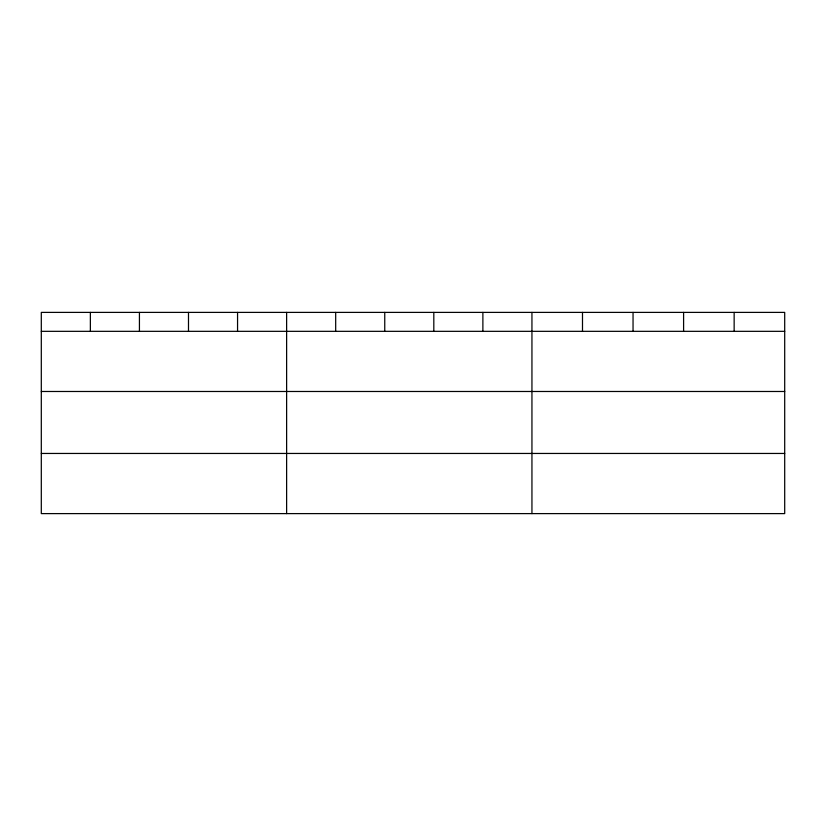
<?xml version="1.0" encoding="UTF-8"?>
<svg xmlns="http://www.w3.org/2000/svg" width="826" height="826" viewBox="0 0 826 826"><rect width="100%" height="100%" fill="white"/><g stroke="black" fill="none" stroke-linecap="round" stroke-linejoin="round"><path stroke-width="1.24" d="M784.7 391.483L784.7 312.393L41.3 312.393L41.3 513.607L784.7 513.607L784.7 391.483L41.3 391.483M41.3 331.329L784.7 331.329M41.3 453.453L784.7 453.453M734.149 312.393L734.149 331.329M683.598 312.393L683.598 331.329M633.046 312.393L633.046 331.329M582.495 312.393L582.495 331.329M531.944 312.393L531.944 513.607M482.88 312.393L482.88 331.329M433.815 312.393L433.815 331.329M384.751 312.393L384.751 331.329M335.686 312.393L335.686 331.329M286.622 312.393L286.622 513.607M237.558 312.393L237.558 331.329M188.493 312.393L188.493 331.329M139.429 312.393L139.429 331.329M90.364 312.393L90.364 331.329"/></g></svg>
